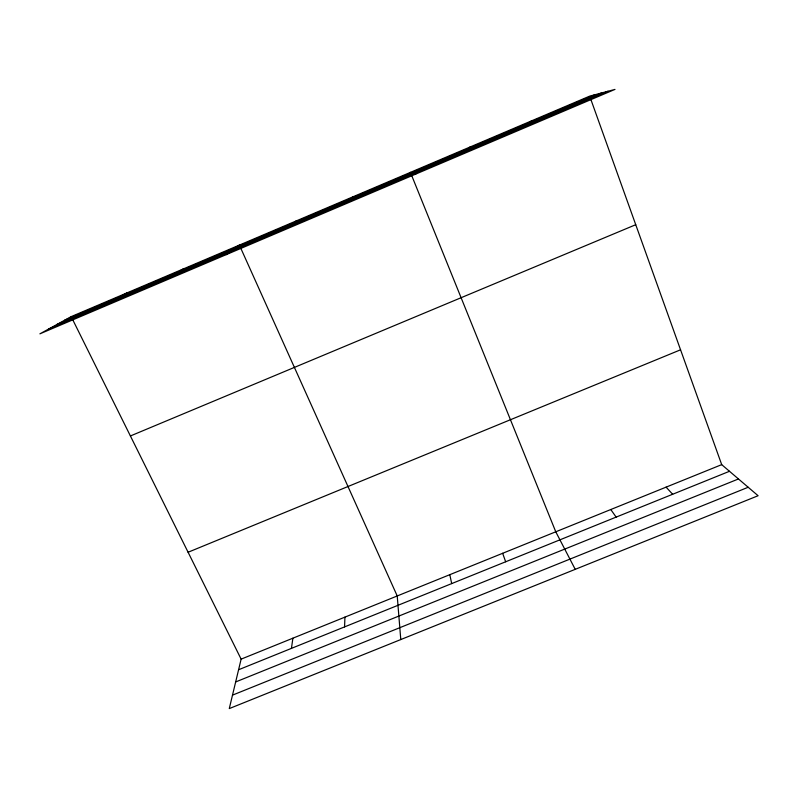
<?xml version="1.0" encoding="UTF-8"?>
<svg xmlns="http://www.w3.org/2000/svg" width="798" height="798" viewBox="0 0 798 798"><rect width="100%" height="100%" fill="white"/><g stroke="black" fill="none" stroke-linecap="round" stroke-linejoin="round"><path stroke-width="1.2" d="M344.576 626.899L344.926 617.123M291.44 648.385L292.896 638.191M352.886 197.675L353.085 196.747M72.827 319.918L241.126 659.138L229.275 708.594L758.1 495.728L721.701 464.636L590.929 99.63M294.552 222.482L296.068 220.986M226.103 254.702L239.38 245.096L397.224 595.956L400.786 639.557M178.882 271.659L183.001 269.066M121.545 296.038L126.942 292.906M64.528 320.287L595.059 94.703M56.828 324.527L601.283 93.057M48.469 329.125L608.046 91.251M130.403 435.967L635.737 224.707M188.089 552.256L680.554 349.803M241.126 659.138L721.701 464.636M238.582 669.751L729.492 471.289M235.659 681.951L738.469 478.96M232.497 695.138L748.185 487.259M529.573 121.695L533.523 120.867M469.823 147.111L472.356 146.882M415.788 174.074L410.411 172.368L555.767 531.797L575.228 569.343M666.091 487.139L672.664 494.271M610.779 509.523L616.146 517.114M502.65 553.293L505.663 561.782M449.803 574.68L451.688 583.597M71.192 316.616L39.9 333.843L614.989 89.406L589.672 96.139L71.192 316.616"/></g></svg>
